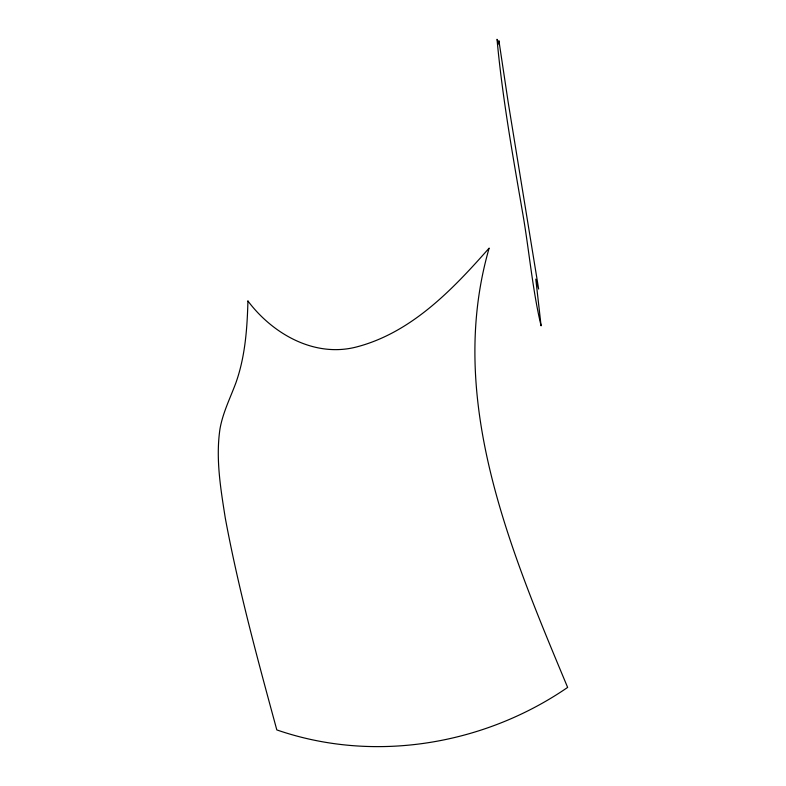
<?xml version="1.0" encoding="UTF-8"?>
<svg xmlns="http://www.w3.org/2000/svg" width="786" height="786" viewBox="0 0 786 786"><rect width="100%" height="100%" fill="white"/><g stroke="black" fill="none" stroke-linecap="round" stroke-linejoin="round"><path stroke-width="1.18" d="M541.073 325.689C533.046 292.864 529.322 252.65 523.407 217.339C513.278 158.241 502.47 98.938 497.037 39.3L499.218 44.723L498.933 40.793L508.169 102.16L538.646 289.042L535.797 279.118L541.073 325.689M247.934 301.018C247.197 328.627 245.193 356.657 235.879 382.88C230.219 398.08 222.821 412.748 219.992 428.851C215.551 458.621 220.679 488.695 225.297 518.121C238.571 589.598 257.759 659.798 276.81 729.909C373.674 763.452 483.724 745.108 567.639 687.416C510.32 550.121 445.662 398.689 489.147 248.101C452.608 289.523 411.284 332.959 355.93 347.117C314.154 357.65 272.565 333.785 247.934 301.018"/></g></svg>
